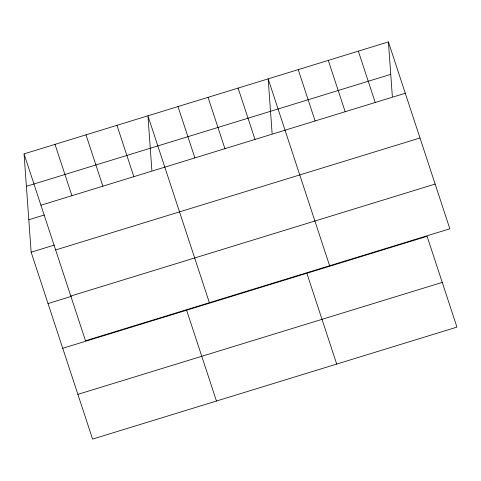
<?xml version="1.0" encoding="UTF-8"?>
<svg xmlns="http://www.w3.org/2000/svg" width="481" height="481" viewBox="0 0 481 481"><rect width="100%" height="100%" fill="white"/><g stroke="black" fill="none" stroke-linecap="round" stroke-linejoin="round"><path stroke-width="0.72" d="M24.05 153.878L388.407 41.907L449.849 228.8L85.498 340.764L24.05 153.878L31.151 252.2L92.592 439.093L456.95 327.122L427.092 236.309L62.734 348.28M26.395 186.327L390.746 74.357M40.933 205.219L405.285 93.254M28.806 219.757L44.294 214.995M31.151 252.2L54.377 245.063M55.64 249.952L419.991 137.981M70.791 296.037L435.143 184.067M48.028 303.547L71.26 296.41M77.886 394.36L442.243 282.395M358.345 51.148L375.228 102.489M328.289 60.384L345.166 111.73M298.226 69.619L315.109 120.965M329.611 265.746L268.17 78.86L272.12 133.592M306.854 273.256L336.712 364.075M238.107 88.095L254.99 139.442M208.051 97.33L224.934 148.677M177.988 106.572L194.871 157.912M209.379 302.693L147.932 115.807L151.882 170.545M186.616 310.209L216.474 401.022M116.961 125.325L133.844 176.671M85.991 134.842L102.874 186.189M55.02 144.36L71.903 195.701M388.407 41.907L392.358 96.645"/></g></svg>
